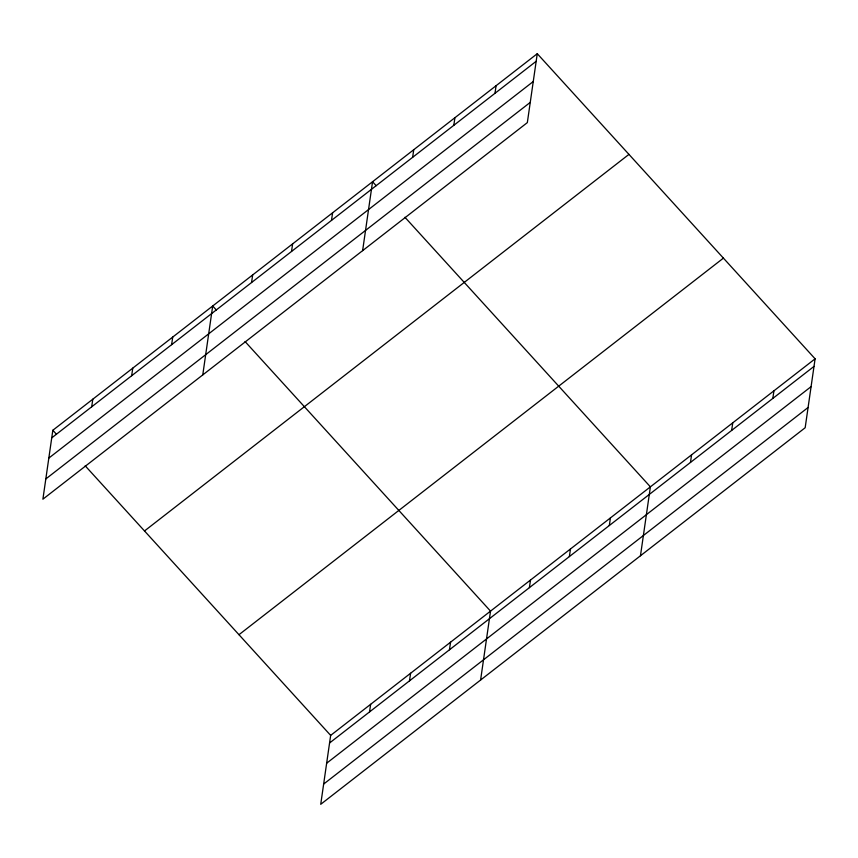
<?xml version="1.0" encoding="UTF-8"?>
<svg xmlns="http://www.w3.org/2000/svg" width="858" height="858" viewBox="0 0 858 858"><rect width="100%" height="100%" fill="white"/><g stroke="black" fill="none" stroke-linecap="round" stroke-linejoin="round"><path stroke-width="1.29" d="M537.269 53.7L52.831 430.266L42.9 499.184L527.338 122.608L537.269 53.7L815.1 358.816L805.169 427.734L320.731 804.3L330.662 735.392L815.1 358.816M91.699 406.799L92.793 399.206M131.671 375.729L132.765 368.136M171.632 344.659L172.726 337.065M202.767 374.914L212.698 305.995L216.291 309.952M251.566 282.529L252.66 274.935M291.527 251.458L292.621 243.865M331.499 220.399L332.593 212.795M362.623 250.643L372.554 181.724L376.158 185.682M412.644 157.314L413.738 149.721M453.818 125.311L454.912 117.707M369.541 711.915L370.635 704.321M409.502 680.844L410.596 673.251M494.991 93.297L496.085 85.703M449.463 649.785L450.568 642.181M480.598 680.04L490.529 611.121L245.056 341.538M529.397 587.644L530.491 580.051M569.369 556.585L570.463 548.981M609.33 525.514L610.424 517.91M640.465 555.77L650.396 486.851L404.922 217.267M690.476 462.441L691.569 454.837M731.649 430.426L732.743 422.833M772.833 398.423L773.927 390.819M51.737 437.87L536.175 61.293M48.82 458.097L533.258 81.531M45.817 478.946L530.255 102.381M144.519 530.952L628.946 154.386M238.985 634.695L723.412 258.129M329.569 742.985L814.006 366.409M326.651 763.223L811.089 386.647M323.648 784.073L808.086 407.496M52.831 430.266L56.424 434.212M85.189 465.808L330.662 735.392"/></g></svg>
